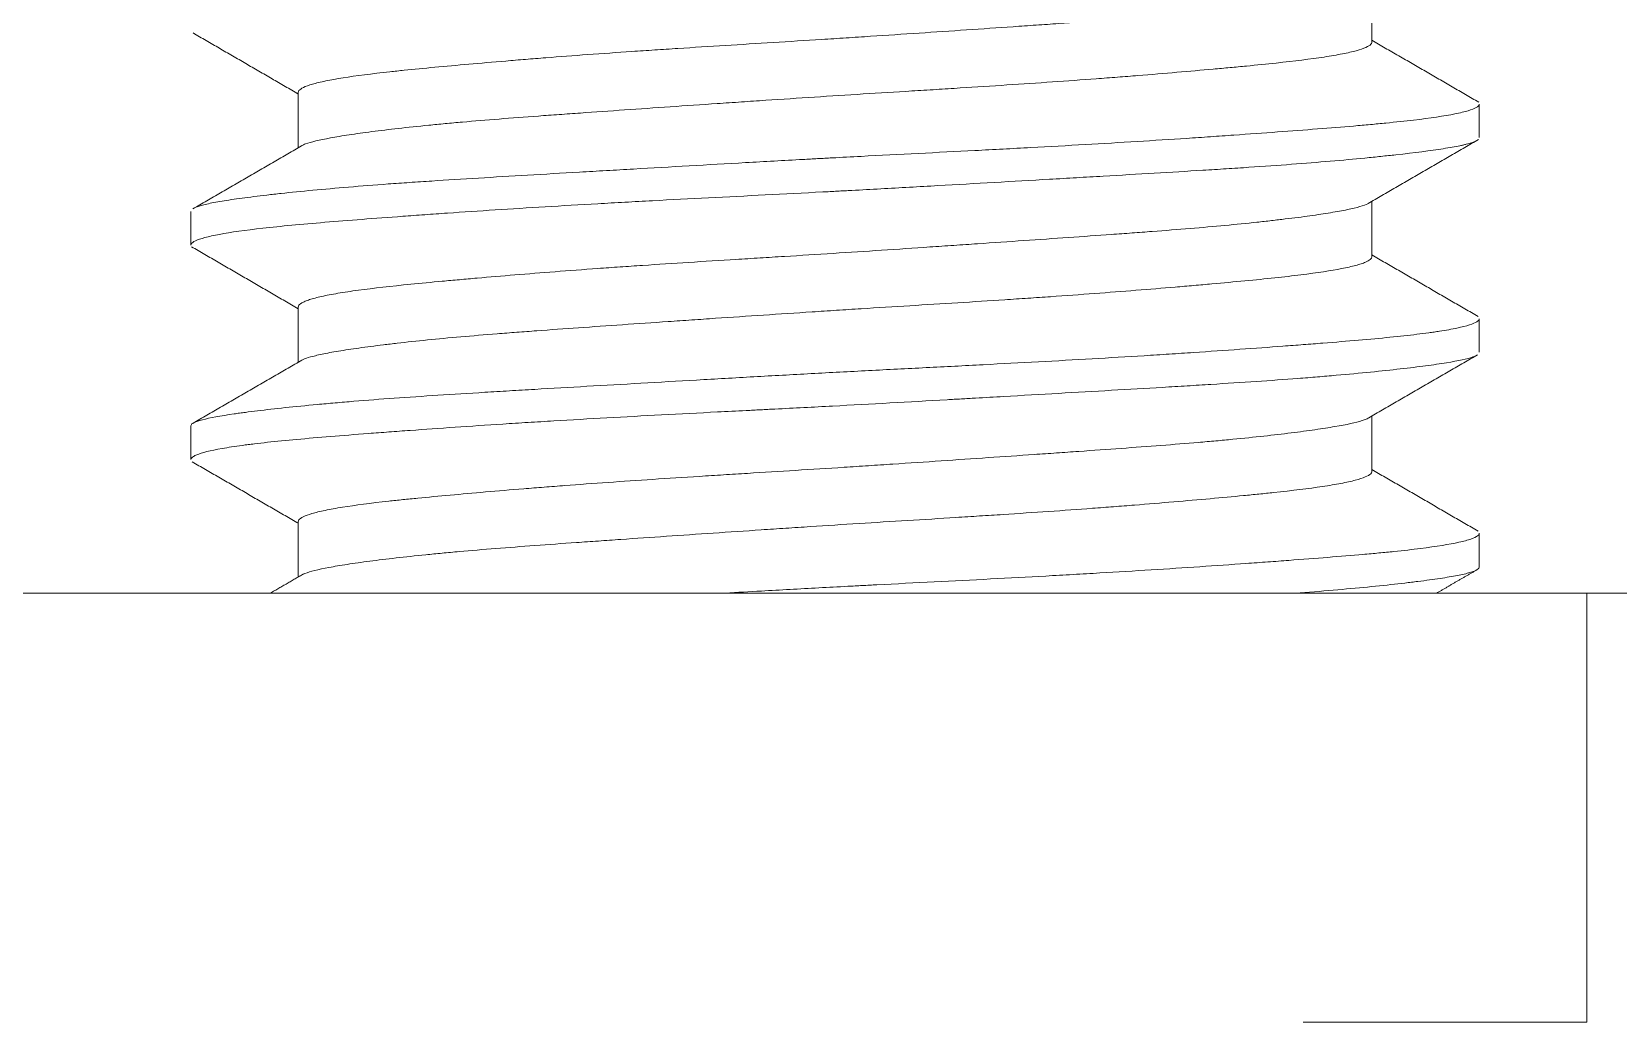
# Model space of a CAD drawing. Header units: millimetres. Extents: x 240 to 1080, y -29 to 565.
# Drawn here: x 360.73 to 368.12, y 191.54 to 196.15 of the extents above; entities that cross this region are included whole.
import ezdxf

# ---------------------------------------------------------------- set-up
doc = ezdxf.new("R2010")
doc.units = ezdxf.units.MM
doc.header["$LTSCALE"] = 0.75

msp = doc.modelspace()

# ---------------------------------------------------------------- linework, layer by layer
at = {"color": 7, "linetype": 'Continuous', "lineweight": 18}
for p, q in [((366.9725, 196.1032), (366.9725, 196.3613)), ((361.9725, 195.8702), (361.9725, 195.6117)), ((367.4725, 195.6593), (367.4725, 195.8143)), ((366.9725, 195.1028), (366.9725, 195.3613)), ((361.4725, 195.3139), (361.4725, 195.1591)), ((361.9725, 194.8705), (361.9725, 194.6119)), ((367.4725, 194.6584), (367.4725, 194.8144)), ((361.4725, 194.3149), (361.475, 194.3213)), ((366.9725, 194.1035), (366.9725, 194.3615)), ((361.4725, 194.3146), (361.4725, 194.1592)), ((361.9725, 193.8698), (361.9725, 193.6117)), ((367.4725, 193.6593), (367.4725, 193.814)), ((347.9725, 193.5366), (373.6725, 193.5366)), ((367.9725, 191.5366), (367.9725, 193.5366))]:
    msp.add_line(p, q, dxfattribs=at)
for points, knots in [([(366.9584, 196.3532), (366.9552, 196.3513), (366.949, 196.3482), (366.9413, 196.3452), (366.935, 196.3429), (366.9316, 196.3417), (366.9208, 196.3382), (366.9128, 196.3359), (366.8688, 196.3243), (366.8206, 196.315), (366.7293, 196.3006), (366.6956, 196.2957), (366.6494, 196.2895), (366.64, 196.2883), (366.6207, 196.2858), (366.5913, 196.2821), (366.5604, 196.2783), (366.4541, 196.2658), (366.3585, 196.2559), (366.2259, 196.2438), (366.1851, 196.2402), (366.1427, 196.2366), (366.1142, 196.2342), (366.0997, 196.233), (366.0269, 196.2272), (365.9669, 196.2225), (365.7814, 196.2087), (365.6507, 196.1994), (365.4784, 196.1875), (365.4435, 196.1851), (365.3905, 196.1814), (365.3727, 196.1802), (365.337, 196.1777), (365.3192, 196.1765), (365.2296, 196.1704), (365.1573, 196.1654), (364.9382, 196.1505), (364.7894, 196.1404), (364.5997, 196.1279), (364.5615, 196.1255), (364.4854, 196.1205), (364.4475, 196.1181), (364.334, 196.111), (364.2587, 196.1063), (364.0344, 196.0925), (363.8865, 196.0834), (363.7041, 196.0716), (363.6679, 196.0693), (363.5964, 196.0645), (363.5611, 196.0621), (363.4563, 196.055), (363.3196, 196.0454), (363.189, 196.0355), (363.0934, 196.028), (363.062, 196.0255), (362.9998, 196.0205), (362.9691, 196.018), (362.879, 196.0104), (362.8214, 196.0055), (362.7112, 195.9957), (362.6586, 195.9909), (362.5582, 195.9815), (362.5104, 195.9769), (362.4426, 195.9699), (362.4206, 195.9676), (362.3779, 195.9629), (362.3574, 195.9606), (362.2587, 195.9489), (362.1924, 195.9395), (362.1114, 195.925), (362.0875, 195.9201), (362.0564, 195.9126), (362.0469, 195.9101), (362.0295, 195.905), (362.0218, 195.9025), (361.9871, 195.8899), (361.973, 195.8799), (361.9725, 195.87), (361.9725, 195.8696), (361.9725, 195.8693)], [0, 0, 0, 0, 0.012188, 0.019657, 0.019657, 0.027126, 0.027126, 0.042064, 0.042064, 0.101815, 0.101815, 0.131691, 0.131691, 0.13916, 0.13916, 0.146629, 0.161567, 0.161567, 0.221318, 0.221318, 0.236256, 0.243725, 0.243725, 0.251194, 0.251194, 0.281069, 0.281069, 0.340821, 0.340821, 0.355759, 0.355759, 0.363228, 0.363228, 0.370697, 0.370697, 0.400572, 0.400572, 0.460324, 0.460324, 0.475262, 0.475262, 0.490199, 0.490199, 0.520075, 0.520075, 0.579827, 0.579827, 0.594764, 0.594764, 0.609702, 0.609702, 0.639578, 0.669454, 0.669454, 0.684392, 0.684392, 0.699329, 0.699329, 0.729205, 0.729205, 0.759081, 0.759081, 0.788957, 0.788957, 0.803894, 0.803894, 0.818832, 0.818832, 0.878584, 0.878584, 0.908459, 0.908459, 0.923397, 0.923397, 0.938335, 0.938335, 0.998087, 0.998087, 1, 1, 1, 1]), ([(361.9893, 195.6216), (361.9941, 195.6241), (361.9999, 195.6267), (362.0316, 195.6384), (362.0699, 195.6476), (362.1347, 195.6594), (362.1485, 195.6618), (362.1779, 195.6667), (362.1933, 195.6691), (362.2418, 195.6764), (362.2771, 195.6814), (362.3918, 195.6962), (362.4797, 195.7063), (362.6045, 195.7188), (362.6302, 195.7213), (362.6827, 195.7262), (362.7095, 195.7286), (362.7915, 195.7358), (362.9051, 195.7452), (363.0272, 195.7544), (363.122, 195.7614), (363.1541, 195.7638), (363.2195, 195.7684), (363.2528, 195.7708), (363.4213, 195.7827), (363.5608, 195.7923), (363.7766, 195.8071), (363.8496, 195.8121), (363.9609, 195.8196), (363.9982, 195.8222), (364.0547, 195.826), (364.0736, 195.8273), (364.1114, 195.8298), (364.1303, 195.8311), (364.2249, 195.8374), (364.3005, 195.8424), (364.4516, 195.8522), (364.5272, 195.857), (364.6783, 195.8665), (364.7727, 195.8723), (364.8671, 195.8781), (364.9049, 195.8804), (364.9238, 195.8816), (364.9801, 195.8851), (365.0174, 195.8874), (365.2022, 195.899), (365.3455, 195.9083), (365.5533, 195.9228), (365.6215, 195.9277), (365.7219, 195.9352), (365.7549, 195.9377), (365.8196, 195.9427), (365.8515, 195.9452), (366.008, 195.9577), (366.1246, 195.9678), (366.2594, 195.9799), (366.2858, 195.9823), (366.3376, 195.9871), (366.3629, 195.9895), (366.4366, 195.9966), (366.4827, 196.0012), (366.6122, 196.0151), (366.687, 196.0244), (366.7655, 196.0364), (366.7805, 196.0388), (366.8089, 196.0438), (366.8222, 196.0462), (366.8596, 196.0536), (366.8811, 196.0586), (366.9356, 196.0736), (366.9586, 196.0837), (366.9702, 196.0962), (366.9717, 196.0987), (366.9724, 196.1017), (366.9724, 196.1022), (366.9725, 196.1028)], [0, 0, 0, 0, 0.016409, 0.016409, 0.076737, 0.076737, 0.091819, 0.091819, 0.106901, 0.106901, 0.137065, 0.137065, 0.197394, 0.197394, 0.212476, 0.212476, 0.227558, 0.227558, 0.257722, 0.287886, 0.287886, 0.302968, 0.302968, 0.31805, 0.31805, 0.378378, 0.378378, 0.408543, 0.408543, 0.423625, 0.423625, 0.431166, 0.431166, 0.438707, 0.438707, 0.468871, 0.468871, 0.499035, 0.499035, 0.529199, 0.53674, 0.53674, 0.544281, 0.544281, 0.559363, 0.559363, 0.619691, 0.619691, 0.649855, 0.649855, 0.664937, 0.664937, 0.68002, 0.68002, 0.740348, 0.740348, 0.75543, 0.75543, 0.770512, 0.770512, 0.800676, 0.800676, 0.861004, 0.861004, 0.876086, 0.876086, 0.891168, 0.891168, 0.921332, 0.921332, 0.981661, 0.981661, 0.996743, 0.996743, 1, 1, 1, 1]), ([(361.4887, 195.331), (361.4963, 195.3347), (361.5065, 195.3384), (361.5275, 195.3444), (361.5365, 195.3467), (361.5563, 195.3512), (361.5672, 195.3535), (361.6026, 195.3603), (361.6574, 195.3694), (361.7271, 195.3788), (361.785, 195.386), (361.8154, 195.3897), (361.848, 195.3934), (361.8701, 195.3958), (361.8815, 195.3971), (361.9851, 195.4082), (362.0898, 195.4182), (362.2651, 195.4329), (362.3267, 195.4377), (362.4236, 195.4448), (362.4567, 195.4471), (362.5076, 195.4506), (362.5247, 195.4518), (362.5593, 195.4541), (362.5767, 195.4552), (362.7345, 195.4655), (362.8832, 195.4744), (363.1185, 195.4882), (363.1989, 195.4929), (363.3022, 195.4989), (363.323, 195.5001), (363.3648, 195.5025), (363.3859, 195.5037), (363.4491, 195.5073), (363.4915, 195.5097), (363.7046, 195.522), (363.8783, 195.5319), (364.1437, 195.5469), (364.233, 195.5519), (364.3457, 195.558), (364.3683, 195.5593), (364.4134, 195.5617), (364.481, 195.5653), (364.5483, 195.5689), (364.7719, 195.5805), (364.9488, 195.5894), (365.1672, 195.6006), (365.2326, 195.604), (365.2976, 195.6075), (365.3409, 195.6098), (365.3625, 195.6109), (365.4701, 195.6167), (365.5543, 195.6214), (365.8014, 195.6355), (365.959, 195.6452), (366.1469, 195.6576), (366.184, 195.6601), (366.239, 195.6639), (366.2572, 195.6651), (366.2933, 195.6676), (366.3826, 195.6739), (366.4673, 195.68), (366.662, 195.6945), (366.7804, 195.7035), (366.9138, 195.7149), (366.9398, 195.7172), (366.9901, 195.7218), (367.0143, 195.7241), (367.0842, 195.7309), (367.127, 195.7355), (367.2448, 195.7495), (367.309, 195.759), (367.3706, 195.7715), (367.382, 195.774), (367.4027, 195.779), (367.412, 195.7815), (367.4369, 195.789), (367.4622, 195.799), (367.4717, 195.8088), (367.4724, 195.8137), (367.4725, 195.8139), (367.4725, 195.8141)], [0, 0, 0, 0, 0.024102, 0.024102, 0.03887, 0.03887, 0.053639, 0.053639, 0.083176, 0.112713, 0.112713, 0.127481, 0.134865, 0.134865, 0.14225, 0.14225, 0.201323, 0.201323, 0.23086, 0.23086, 0.245629, 0.245629, 0.253013, 0.253013, 0.260397, 0.260397, 0.319471, 0.319471, 0.349008, 0.349008, 0.356392, 0.356392, 0.363776, 0.363776, 0.378545, 0.378545, 0.437618, 0.437618, 0.467155, 0.467155, 0.474539, 0.474539, 0.481924, 0.496692, 0.496692, 0.555766, 0.555766, 0.570534, 0.577919, 0.577919, 0.585303, 0.585303, 0.61484, 0.61484, 0.673913, 0.673913, 0.688682, 0.688682, 0.696066, 0.696066, 0.70345, 0.732987, 0.732987, 0.792061, 0.792061, 0.806829, 0.806829, 0.821598, 0.821598, 0.851135, 0.851135, 0.910209, 0.910209, 0.924977, 0.924977, 0.939745, 0.939745, 0.969282, 0.998819, 0.998819, 1, 1, 1, 1]), ([(367.4606, 195.6445), (367.4546, 195.6411), (367.4463, 195.6377), (367.4288, 195.632), (367.4208, 195.6297), (367.4072, 195.6263), (367.4024, 195.6252), (367.3924, 195.6229), (367.3661, 195.6172), (367.3339, 195.6115), (367.2456, 195.5977), (367.1721, 195.5882), (367.0724, 195.5772), (367.0611, 195.5759), (367.038, 195.5735), (367.0262, 195.5722), (366.9903, 195.5685), (366.9655, 195.566), (366.889, 195.5585), (366.7809, 195.5486), (366.6609, 195.5389), (366.5348, 195.5294), (366.4687, 195.5247), (366.3823, 195.519), (366.3648, 195.5178), (366.3295, 195.5155), (366.2763, 195.5121), (366.2219, 195.5087), (366.1117, 195.5019), (365.9608, 195.4928), (365.802, 195.4836), (365.68, 195.4766), (365.6182, 195.473), (365.5553, 195.4694), (365.5131, 195.4669), (365.4919, 195.4657), (365.3004, 195.4547), (365.1272, 195.4448), (364.8632, 195.4299), (364.7745, 195.4249), (364.6404, 195.4175), (364.5955, 195.415), (364.5279, 195.4114), (364.5053, 195.4101), (364.4601, 195.4077), (364.4376, 195.4065), (364.2352, 195.3959), (364.0577, 195.387), (363.7953, 195.3736), (363.7085, 195.3691), (363.6007, 195.3633), (363.5792, 195.3622), (363.5363, 195.3599), (363.5148, 195.3587), (363.4508, 195.3552), (363.4086, 195.3529), (363.2, 195.3411), (363.0408, 195.3315), (362.8133, 195.3167), (362.7394, 195.3117), (362.6314, 195.3042), (362.5959, 195.3017), (362.5265, 195.2968), (362.4925, 195.2943), (362.393, 195.287), (362.3295, 195.2822), (362.2086, 195.273), (362.151, 195.2684), (362.0418, 195.2593), (361.9902, 195.2548), (361.8931, 195.2456), (361.8484, 195.241), (361.7253, 195.2271), (361.6578, 195.2177), (361.592, 195.2054), (361.5797, 195.2029), (361.5571, 195.1979), (361.5468, 195.1954), (361.5188, 195.1879), (361.4897, 195.1779), (361.4765, 195.168), (361.4729, 195.1614), (361.4724, 195.1597), (361.4725, 195.158)], [0, 0, 0, 0, 0.022045, 0.022045, 0.036703, 0.036703, 0.044031, 0.044031, 0.05136, 0.080675, 0.080675, 0.139306, 0.139306, 0.146635, 0.146635, 0.153964, 0.153964, 0.168621, 0.168621, 0.197936, 0.227252, 0.227252, 0.256567, 0.256567, 0.263896, 0.263896, 0.271224, 0.285882, 0.285882, 0.315197, 0.344512, 0.344512, 0.35917, 0.366499, 0.366499, 0.373828, 0.373828, 0.432458, 0.432458, 0.461773, 0.461773, 0.476431, 0.476431, 0.48376, 0.48376, 0.491089, 0.491089, 0.549719, 0.549719, 0.579034, 0.579034, 0.586363, 0.586363, 0.593692, 0.593692, 0.60835, 0.60835, 0.66698, 0.66698, 0.696295, 0.696295, 0.710953, 0.710953, 0.72561, 0.72561, 0.754926, 0.754926, 0.784241, 0.784241, 0.813556, 0.813556, 0.842871, 0.842871, 0.901502, 0.901502, 0.916159, 0.916159, 0.930817, 0.930817, 0.960132, 0.989447, 0.989447, 1, 1, 1, 1]), ([(366.9594, 195.3537), (366.9577, 195.3527), (366.9558, 195.3517), (366.9353, 195.3414), (366.9035, 195.3323), (366.8464, 195.3206), (366.8342, 195.3182), (366.8081, 195.3134), (366.7943, 195.311), (366.7506, 195.3039), (366.6864, 195.2942), (366.6101, 195.2843), (366.5483, 195.2769), (366.5163, 195.2731), (366.4826, 195.2693), (366.4597, 195.2668), (366.4481, 195.2656), (366.3891, 195.2593), (366.3395, 195.2543), (366.2358, 195.2446), (366.1816, 195.2398), (366.0686, 195.2305), (366.0098, 195.2258), (365.9181, 195.2189), (365.8869, 195.2165), (365.8393, 195.213), (365.8232, 195.2119), (365.791, 195.2095), (365.7748, 195.2084), (365.6282, 195.1978), (365.4925, 195.1884), (365.2809, 195.1739), (365.191, 195.1677), (365.099, 195.1614), (365.062, 195.1589), (365.0435, 195.1577), (364.9877, 195.1539), (364.9505, 195.1514), (364.7642, 195.1388), (364.6142, 195.1288), (364.3878, 195.1143), (364.3121, 195.1096), (364.1982, 195.1026), (364.1603, 195.1003), (364.0852, 195.0956), (364.0478, 195.0933), (363.8622, 195.0818), (363.7173, 195.0726), (363.5408, 195.0608), (363.5057, 195.0584), (363.4361, 195.0535), (363.4014, 195.0511), (363.299, 195.0437), (363.2327, 195.0388), (363.0397, 195.024), (362.9188, 195.0139), (362.7775, 195.0016), (362.7498, 194.9991), (362.6953, 194.9942), (362.6687, 194.9918), (362.5911, 194.9847), (362.5422, 194.98), (362.4039, 194.9662), (362.3226, 194.957), (362.2351, 194.9451), (362.2183, 194.9427), (362.1864, 194.9379), (362.1713, 194.9355), (362.1285, 194.9283), (362.0781, 194.9185), (362.0407, 194.9086), (362.0175, 194.9011), (362.0106, 194.8985), (361.9985, 194.8935), (361.9933, 194.891), (361.9802, 194.8834), (361.975, 194.8784), (361.9727, 194.872), (361.9724, 194.8705), (361.9725, 194.869)], [0, 0, 0, 0, 0.006679, 0.006679, 0.066316, 0.066316, 0.081225, 0.081225, 0.096135, 0.096135, 0.125953, 0.155772, 0.155772, 0.170681, 0.178136, 0.178136, 0.185591, 0.185591, 0.215409, 0.215409, 0.245228, 0.245228, 0.275047, 0.275047, 0.289956, 0.289956, 0.297411, 0.297411, 0.304865, 0.304865, 0.364503, 0.364503, 0.394321, 0.401776, 0.401776, 0.409231, 0.409231, 0.42414, 0.42414, 0.483777, 0.483777, 0.513596, 0.513596, 0.528505, 0.528505, 0.543415, 0.543415, 0.603052, 0.603052, 0.617961, 0.617961, 0.632871, 0.632871, 0.662689, 0.662689, 0.722327, 0.722327, 0.737236, 0.737236, 0.752145, 0.752145, 0.781964, 0.781964, 0.841601, 0.841601, 0.856511, 0.856511, 0.87142, 0.87142, 0.901239, 0.931057, 0.931057, 0.945967, 0.945967, 0.960876, 0.960876, 0.990695, 0.990695, 1, 1, 1, 1]), ([(361.9838, 194.6184), (361.9961, 194.6264), (362.0187, 194.6343), (362.0709, 194.6471), (362.0933, 194.6518), (362.1444, 194.6613), (362.2018, 194.6708), (362.2717, 194.6806), (362.3289, 194.6881), (362.3487, 194.6906), (362.39, 194.6956), (362.4115, 194.6981), (362.5219, 194.7108), (362.6204, 194.7208), (362.783, 194.7351), (362.8397, 194.7398), (362.9285, 194.7469), (362.9588, 194.7492), (363.0205, 194.7539), (363.0518, 194.7562), (363.2099, 194.7679), (363.3428, 194.7772), (363.5514, 194.7916), (363.6225, 194.7965), (363.7133, 194.8028), (363.7316, 194.804), (363.7683, 194.8065), (363.8233, 194.8103), (363.8786, 194.814), (364.0635, 194.8266), (364.2133, 194.8367), (364.4028, 194.8491), (364.4598, 194.8527), (364.5171, 194.8564), (364.5554, 194.8588), (364.5746, 194.86), (364.6701, 194.866), (364.7458, 194.8706), (364.9708, 194.8845), (365.118, 194.8936), (365.2985, 194.9054), (365.3344, 194.9078), (365.4059, 194.9126), (365.4413, 194.915), (365.546, 194.9223), (365.614, 194.9272), (365.8126, 194.942), (365.938, 194.952), (366.0857, 194.9646), (366.1149, 194.9671), (366.1717, 194.972), (366.1994, 194.9745), (366.2806, 194.9818), (366.3321, 194.9865), (366.4297, 194.9959), (366.4759, 195.0005), (366.563, 195.0098), (366.6039, 195.0145), (366.7181, 195.0287), (366.781, 195.0382), (366.8562, 195.0529), (366.878, 195.0578), (366.9059, 195.0654), (366.9144, 195.0679), (366.9297, 195.073), (366.9365, 195.0755), (366.9622, 195.0866), (366.9722, 195.095), (366.9725, 195.1031)], [0, 0, 0, 0, 0.051724, 0.051724, 0.081657, 0.081657, 0.11159, 0.141523, 0.141523, 0.156489, 0.156489, 0.171456, 0.171456, 0.231322, 0.231322, 0.261255, 0.261255, 0.276221, 0.276221, 0.291188, 0.291188, 0.351054, 0.351054, 0.380987, 0.380987, 0.38847, 0.38847, 0.395953, 0.41092, 0.41092, 0.470785, 0.470785, 0.485752, 0.493235, 0.493235, 0.500718, 0.500718, 0.530651, 0.530651, 0.590517, 0.590517, 0.605484, 0.605484, 0.62045, 0.62045, 0.650383, 0.650383, 0.710249, 0.710249, 0.725215, 0.725215, 0.740182, 0.740182, 0.770115, 0.770115, 0.800048, 0.800048, 0.829981, 0.829981, 0.889847, 0.889847, 0.91978, 0.91978, 0.934746, 0.934746, 0.949713, 0.949713, 1, 1, 1, 1]), ([(361.481, 194.3266), (361.4829, 194.3279), (361.4851, 194.3292), (361.4966, 194.335), (361.5096, 194.3395), (361.5601, 194.353), (361.6091, 194.362), (361.6823, 194.3726), (361.6907, 194.3738), (361.7079, 194.3761), (361.7344, 194.3797), (361.7629, 194.3833), (361.8224, 194.3905), (361.9085, 194.4003), (362.0082, 194.4102), (362.088, 194.4176), (362.1292, 194.4214), (362.1724, 194.4251), (362.2016, 194.4276), (362.2164, 194.4288), (362.2915, 194.435), (362.3542, 194.4398), (362.4846, 194.4491), (362.62, 194.4582), (362.7654, 194.4672), (362.8782, 194.4741), (362.9165, 194.4763), (362.9943, 194.481), (363.0339, 194.4833), (363.2331, 194.4949), (363.3979, 194.5044), (363.6531, 194.519), (363.7395, 194.524), (363.8711, 194.5315), (363.9154, 194.534), (364.0044, 194.539), (364.049, 194.5416), (364.1826, 194.5491), (364.2717, 194.554), (364.45, 194.5637), (364.5392, 194.5684), (364.7175, 194.5777), (364.8068, 194.5822), (364.9406, 194.589), (364.9853, 194.5913), (365.0739, 194.5958), (365.1178, 194.5981), (365.3359, 194.6094), (365.5051, 194.6185), (365.7511, 194.6327), (365.8318, 194.6375), (365.9508, 194.6449), (365.9899, 194.6474), (366.0667, 194.6523), (366.1045, 194.6548), (366.2903, 194.6672), (366.4291, 194.6771), (366.5901, 194.6891), (366.6216, 194.6915), (366.6835, 194.6962), (366.7139, 194.6986), (366.8023, 194.7055), (366.8577, 194.7101), (367.014, 194.7236), (367.1047, 194.7326), (367.2011, 194.7444), (367.2195, 194.7468), (367.2459, 194.7504), (367.2544, 194.7516), (367.271, 194.754), (367.3111, 194.76), (367.3451, 194.7661), (367.415, 194.7809), (367.4462, 194.791), (367.4635, 194.8022), (367.4652, 194.8034), (367.468, 194.8059), (367.4692, 194.8071), (367.4715, 194.8103), (367.4723, 194.8122), (367.4725, 194.8141)], [0, 0, 0, 0, 0.008192, 0.008192, 0.037452, 0.037452, 0.095973, 0.095973, 0.103288, 0.103288, 0.110603, 0.125233, 0.125233, 0.154494, 0.183754, 0.183754, 0.198384, 0.205699, 0.205699, 0.213014, 0.213014, 0.242275, 0.242275, 0.271535, 0.300795, 0.300795, 0.315425, 0.315425, 0.330055, 0.330055, 0.388576, 0.388576, 0.417836, 0.417836, 0.432466, 0.432466, 0.447097, 0.447097, 0.476357, 0.476357, 0.505617, 0.505617, 0.534877, 0.534877, 0.549508, 0.549508, 0.564138, 0.564138, 0.622658, 0.622658, 0.651919, 0.651919, 0.666549, 0.666549, 0.681179, 0.681179, 0.7397, 0.7397, 0.75433, 0.75433, 0.76896, 0.76896, 0.79822, 0.79822, 0.856741, 0.856741, 0.871371, 0.871371, 0.878686, 0.878686, 0.886001, 0.915261, 0.915261, 0.973782, 0.973782, 0.981097, 0.981097, 0.988412, 0.988412, 1, 1, 1, 1]), ([(367.4559, 194.6421), (367.452, 194.6402), (367.4474, 194.6383), (367.4169, 194.6274), (367.376, 194.6186), (367.3049, 194.607), (367.2897, 194.6046), (367.2574, 194.5999), (367.2404, 194.5975), (367.1867, 194.5904), (367.108, 194.5808), (366.9694, 194.5661), (366.863, 194.5561), (366.7778, 194.5486), (366.7487, 194.5461), (366.6892, 194.5412), (366.6587, 194.5388), (366.5654, 194.5316), (366.5006, 194.527), (366.3657, 194.5178), (366.2956, 194.5133), (366.1865, 194.5065), (366.1494, 194.5042), (366.074, 194.4996), (366.0356, 194.4973), (365.8414, 194.4858), (365.6801, 194.4765), (365.4292, 194.4621), (365.3441, 194.4572), (365.2142, 194.4498), (365.1705, 194.4473), (365.1044, 194.4435), (365.0823, 194.4423), (365.0381, 194.4398), (365.016, 194.4385), (364.8168, 194.4272), (364.6391, 194.4172), (364.3714, 194.403), (364.282, 194.3984), (364.17, 194.3927), (364.1476, 194.3916), (364.1028, 194.3893), (364.0803, 194.3881), (364.0133, 194.3847), (363.9689, 194.3825), (363.7485, 194.3712), (363.5768, 194.3622), (363.3262, 194.3482), (363.2438, 194.3435), (363.1423, 194.3374), (363.1221, 194.3362), (363.0819, 194.3338), (363.0222, 194.3301), (362.9638, 194.3264), (362.7722, 194.3141), (362.6283, 194.3042), (362.4601, 194.2919), (362.4106, 194.2883), (362.3624, 194.2847), (362.3306, 194.2823), (362.3148, 194.2811), (362.237, 194.2752), (362.1782, 194.2706), (362.0115, 194.2569), (361.9135, 194.248), (361.8076, 194.2365), (361.7872, 194.2341), (361.758, 194.2306), (361.7484, 194.2294), (361.7298, 194.227), (361.6845, 194.2211), (361.6454, 194.2151), (361.5631, 194.2004), (361.5235, 194.1905), (361.4964, 194.1792), (361.4937, 194.1779), (361.4887, 194.1754), (361.4864, 194.1742), (361.4804, 194.1704), (361.4774, 194.168), (361.4734, 194.163), (361.4725, 194.1606), (361.4725, 194.1582)], [0, 0, 0, 0, 0.012264, 0.012264, 0.071226, 0.071226, 0.085967, 0.085967, 0.100707, 0.100707, 0.130188, 0.15967, 0.189151, 0.189151, 0.203891, 0.203891, 0.218632, 0.218632, 0.248113, 0.248113, 0.277594, 0.277594, 0.292335, 0.292335, 0.307075, 0.307075, 0.366037, 0.366037, 0.395519, 0.395519, 0.410259, 0.410259, 0.417629, 0.417629, 0.425, 0.425, 0.483962, 0.483962, 0.513443, 0.513443, 0.520813, 0.520813, 0.528184, 0.528184, 0.542924, 0.542924, 0.601886, 0.601886, 0.631367, 0.631367, 0.638738, 0.638738, 0.646108, 0.660849, 0.660849, 0.719811, 0.719811, 0.734551, 0.741922, 0.741922, 0.749292, 0.749292, 0.778773, 0.778773, 0.837735, 0.837735, 0.852476, 0.852476, 0.859846, 0.859846, 0.867216, 0.896697, 0.896697, 0.95566, 0.95566, 0.96303, 0.96303, 0.9704, 0.9704, 0.985141, 0.985141, 1, 1, 1, 1]), ([(366.9541, 194.3508), (366.9515, 194.3495), (366.9486, 194.3482), (366.9399, 194.3446), (366.9334, 194.3422), (366.8972, 194.3307), (366.8551, 194.3215), (366.7861, 194.3097), (366.7715, 194.3073), (366.7406, 194.3024), (366.7243, 194.3), (366.673, 194.2926), (366.636, 194.2877), (366.5165, 194.2728), (366.4259, 194.2628), (366.2987, 194.2505), (366.2726, 194.248), (366.2189, 194.2431), (366.1913, 194.2407), (366.1073, 194.2336), (366.0494, 194.2289), (365.8696, 194.2151), (365.7421, 194.2059), (365.5898, 194.1952), (365.5728, 194.194), (365.5385, 194.1917), (365.5211, 194.1905), (365.4691, 194.1868), (365.4341, 194.1844), (365.3285, 194.1771), (365.2573, 194.1723), (365.0408, 194.1575), (364.8929, 194.1474), (364.7225, 194.136), (364.7034, 194.1348), (364.6655, 194.1323), (364.6086, 194.1285), (364.5518, 194.1248), (364.4385, 194.1175), (364.3632, 194.1128), (364.213, 194.1035), (364.1382, 194.0989), (364.0263, 194.092), (363.9705, 194.0885), (363.9148, 194.085), (363.8776, 194.0827), (363.8591, 194.0815), (363.6932, 194.071), (363.5514, 194.0617), (363.3467, 194.0472), (363.2798, 194.0423), (363.1816, 194.0349), (363.1492, 194.0324), (363.0851, 194.0274), (363.0536, 194.0249), (362.899, 194.0123), (362.7847, 194.0024), (362.6271, 193.988), (362.5769, 193.9833), (362.5052, 193.9763), (362.4818, 193.974), (362.4367, 193.9693), (362.4149, 193.967), (362.3097, 193.9554), (362.2378, 193.9461), (362.1479, 193.9317), (362.1209, 193.9269), (362.0733, 193.9169), (362.053, 193.9119), (362.0023, 193.8969), (361.9819, 193.8869), (361.9734, 193.8745), (361.9725, 193.8721), (361.9725, 193.8694), (361.9725, 193.8691), (361.9726, 193.8688)], [0, 0, 0, 0, 0.008516, 0.008516, 0.023512, 0.023512, 0.083492, 0.083492, 0.098488, 0.098488, 0.113483, 0.113483, 0.143473, 0.143473, 0.203454, 0.203454, 0.218449, 0.218449, 0.233444, 0.233444, 0.263435, 0.263435, 0.323416, 0.323416, 0.330913, 0.330913, 0.338411, 0.338411, 0.353406, 0.353406, 0.383396, 0.383396, 0.443377, 0.443377, 0.450875, 0.450875, 0.458372, 0.473368, 0.473368, 0.503358, 0.503358, 0.533348, 0.533348, 0.548344, 0.555841, 0.555841, 0.563339, 0.563339, 0.62332, 0.62332, 0.65331, 0.65331, 0.668305, 0.668305, 0.6833, 0.6833, 0.743281, 0.743281, 0.773272, 0.773272, 0.788267, 0.788267, 0.803262, 0.803262, 0.863243, 0.863243, 0.893233, 0.893233, 0.923223, 0.923223, 0.983204, 0.983204, 0.998199, 0.998199, 1, 1, 1, 1]), ([(361.9908, 193.6224), (361.9945, 193.6242), (361.9987, 193.6261), (362.0274, 193.6372), (362.0647, 193.6464), (362.1403, 193.6606), (362.1688, 193.6653), (362.2166, 193.6727), (362.2334, 193.6751), (362.2685, 193.6801), (362.2867, 193.6826), (362.3814, 193.695), (362.4683, 193.705), (362.591, 193.7174), (362.6162, 193.7199), (362.6681, 193.7249), (362.6948, 193.7273), (362.7768, 193.7346), (362.8336, 193.7393), (363.0098, 193.7533), (363.1351, 193.7625), (363.3016, 193.7743), (363.3355, 193.7766), (363.3869, 193.7802), (363.4042, 193.7814), (363.439, 193.7839), (363.4564, 193.7851), (363.5438, 193.7911), (363.6147, 193.796), (363.8302, 193.8108), (363.9774, 193.8208), (364.1474, 193.8322), (364.1663, 193.8335), (364.2043, 193.836), (364.2234, 193.8373), (364.2805, 193.8411), (364.3186, 193.8436), (364.4325, 193.851), (364.5082, 193.8558), (364.7348, 193.87), (364.8849, 193.8791), (365.0528, 193.8896), (365.0715, 193.8908), (365.1085, 193.8932), (365.1639, 193.8967), (365.2184, 193.9002), (365.3265, 193.9072), (365.4678, 193.9167), (365.6038, 193.9264), (365.7038, 193.9339), (365.7368, 193.9363), (365.802, 193.9414), (365.8344, 193.9439), (365.993, 193.9565), (366.1104, 193.9665), (366.2727, 193.9811), (366.3245, 193.9858), (366.3987, 193.9929), (366.4228, 193.9953), (366.4699, 194), (366.4926, 194.0023), (366.6024, 194.014), (366.6781, 194.0232), (366.7734, 194.0375), (366.8021, 194.0424), (366.8406, 194.0498), (366.8526, 194.0523), (366.8749, 194.0573), (366.8851, 194.0598), (366.9322, 194.0723), (366.9562, 194.0824), (366.9692, 194.0949), (366.9718, 194.0986), (366.9725, 194.1023), (366.9725, 194.1035), (366.9725, 194.1035), (366.9725, 194.1035)], [0, 0, 0, 0, 0.012066, 0.012066, 0.072394, 0.072394, 0.102558, 0.102558, 0.11764, 0.11764, 0.132722, 0.132722, 0.19305, 0.19305, 0.208132, 0.208132, 0.223214, 0.223214, 0.253378, 0.253378, 0.313707, 0.313707, 0.328789, 0.328789, 0.33633, 0.33633, 0.343871, 0.343871, 0.374035, 0.374035, 0.434363, 0.434363, 0.441904, 0.441904, 0.449445, 0.449445, 0.464527, 0.464527, 0.494691, 0.494691, 0.555019, 0.555019, 0.56256, 0.56256, 0.570101, 0.585183, 0.585183, 0.615347, 0.645512, 0.645512, 0.660594, 0.660594, 0.675676, 0.675676, 0.736004, 0.736004, 0.766168, 0.766168, 0.78125, 0.78125, 0.796332, 0.796332, 0.85666, 0.85666, 0.886824, 0.886824, 0.901906, 0.901906, 0.916988, 0.916988, 0.977317, 0.977317, 0.992399, 0.99994, 0.99994, 1, 1, 1, 1]), ([(363.962, 193.5366), (364.0174, 193.5398), (364.0732, 193.5429), (364.2177, 193.551), (364.3068, 193.5559), (364.4414, 193.5632), (364.4864, 193.5656), (364.5541, 193.5692), (364.5767, 193.5704), (364.6218, 193.5727), (364.6443, 193.5739), (364.8463, 193.5843), (365.0227, 193.5931), (365.2826, 193.6066), (365.3684, 193.6112), (365.4747, 193.617), (365.4959, 193.6182), (365.5382, 193.6205), (365.5594, 193.6217), (365.6223, 193.6253), (365.6637, 193.6276), (365.8682, 193.6396), (366.0236, 193.6493), (366.2446, 193.6642), (366.3162, 193.6692), (366.4031, 193.6754), (366.4203, 193.6766), (366.4544, 193.6791), (366.505, 193.6828), (366.5538, 193.6864), (366.7127, 193.6984), (366.8276, 193.7073), (366.9559, 193.7187), (366.9933, 193.7221), (367.0288, 193.7255), (367.0522, 193.7278), (367.0637, 193.729), (367.1198, 193.7347), (367.1609, 193.7394), (367.2729, 193.7535), (367.3327, 193.7631), (367.3887, 193.7755), (367.3989, 193.778), (367.4175, 193.783), (367.4258, 193.7856), (367.4477, 193.7931), (367.4581, 193.7981), (367.4699, 193.8071), (367.4725, 193.811), (367.4725, 193.8149)], [0.4266676, 0.4266676, 0.4266676, 0.4266676, 0.4452818, 0.4452818, 0.4747628, 0.4747628, 0.4895034, 0.4895034, 0.4968737, 0.4968737, 0.5042439, 0.5042439, 0.5632061, 0.5632061, 0.5926872, 0.5926872, 0.6000575, 0.6000575, 0.6074278, 0.6074278, 0.6221683, 0.6221683, 0.6811305, 0.6811305, 0.7106116, 0.7106116, 0.7179819, 0.7179819, 0.7253521, 0.7400927, 0.7400927, 0.7990549, 0.7990549, 0.8137954, 0.8211657, 0.8211657, 0.828536, 0.828536, 0.858017, 0.858017, 0.9169792, 0.9169792, 0.9317198, 0.9317198, 0.9464603, 0.9464603, 0.9759414, 0.9759414, 1, 1, 1, 1]), ([(367.4725, 193.6575), (367.4723, 193.6558), (367.4716, 193.6541), (367.467, 193.6478), (367.4597, 193.6433), (367.4454, 193.6376), (367.4422, 193.6364), (367.4355, 193.6341), (367.4247, 193.6307), (367.4116, 193.6274), (367.3827, 193.6206), (367.3364, 193.6116), (367.2751, 193.6023), (367.2233, 193.5952), (367.196, 193.5917), (367.1665, 193.5881), (367.1464, 193.5856), (367.1361, 193.5844), (367.0834, 193.5783), (366.9925, 193.5684), (366.837, 193.5536), (366.7208, 193.5437), (366.6499, 193.5381), (366.6403, 193.5374), (366.6306, 193.5366)], [0, 0, 0, 0, 0.0099727, 0.0099727, 0.0376766, 0.0376766, 0.0446026, 0.0446026, 0.0515285, 0.0653805, 0.0653805, 0.0930844, 0.1207883, 0.1207883, 0.1346402, 0.1415662, 0.1415662, 0.1484922, 0.1484922, 0.1761961, 0.2039, 0.2316039, 0.2316039, 0.2359011, 0.2359011, 0.2359011, 0.2359011]), ([(366.652, 191.5366), (366.6897, 191.5366), (366.728, 191.5366), (366.7862, 191.5366), (366.8058, 191.5366), (366.8451, 191.5366), (366.865, 191.5366), (366.9638, 191.5366), (367.0424, 191.5366), (367.1401, 191.5366), (367.1596, 191.5366), (367.1985, 191.5366), (367.2179, 191.5366), (367.2752, 191.5366), (367.3498, 191.5366), (367.4209, 191.5366), (367.4729, 191.5366), (367.49, 191.5366), (367.5237, 191.5366), (367.5401, 191.5366), (367.6203, 191.5366), (367.6784, 191.5366), (367.7431, 191.5366), (367.7557, 191.5366), (367.7798, 191.5366), (367.7913, 191.5366), (367.8243, 191.5366), (367.8643, 191.5366), (367.8961, 191.5366), (367.9169, 191.5366), (367.9233, 191.5366), (367.9348, 191.5366), (367.94, 191.5366), (367.963, 191.5366), (367.9725, 191.5366), (367.9725, 191.5366)], [0, 0, 0, 0, 0.062529, 0.062529, 0.093794, 0.093794, 0.125058, 0.125058, 0.250117, 0.250117, 0.281382, 0.281382, 0.312646, 0.312646, 0.375175, 0.437705, 0.437705, 0.468969, 0.468969, 0.500234, 0.500234, 0.625292, 0.625292, 0.656557, 0.656557, 0.687821, 0.687821, 0.750351, 0.81288, 0.81288, 0.844145, 0.844145, 0.875409, 0.875409, 1, 1, 1, 1])]:
    msp.add_open_spline(points, degree=3, knots=knots, dxfattribs=at)
for points in [[(361.482, 196.1462), (361.7274, 196.004), (361.9725, 195.8616)], [(367.4699, 195.8233), (367.2212, 195.9675), (366.9725, 196.1119)], [(361.996, 195.6254), (361.739, 195.4761), (361.4817, 195.3269)], [(366.9546, 195.3509), (367.2117, 195.5002), (367.4689, 195.6493)], [(361.4747, 195.1502), (361.7236, 195.0059), (361.9725, 194.8614)], [(367.4668, 194.8252), (367.2196, 194.9684), (366.9725, 195.1119)], [(361.989, 194.6214), (361.7315, 194.4719), (361.4741, 194.3227)], [(366.9492, 194.3479), (367.2065, 194.4974), (367.4641, 194.6467)], [(361.4788, 194.1478), (361.7258, 194.0047), (361.9725, 193.8614)], [(367.467, 193.825), (367.2197, 193.9684), (366.9725, 194.1119)], [(361.9965, 193.6256), (361.9199, 193.5811), (361.8432, 193.5366)], [(367.2745, 193.5366), (367.3727, 193.5936), (367.4709, 193.6506)]]:
    msp.add_open_spline(points, degree=2, dxfattribs=at)

doc.saveas('drawing.dxf')
